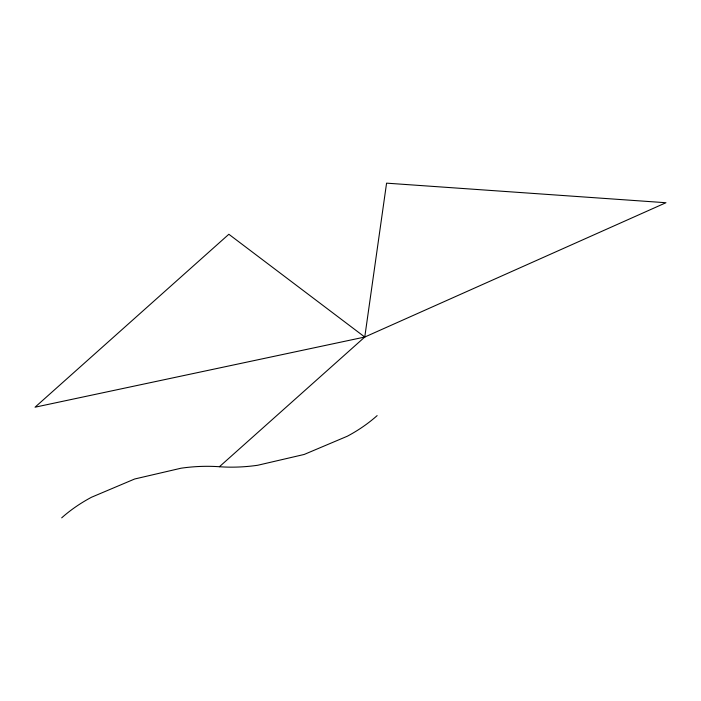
<?xml version="1.0" encoding="UTF-8"?>
<svg xmlns="http://www.w3.org/2000/svg" width="701" height="701" viewBox="0 0 701 701"><rect width="100%" height="100%" fill="white"/><g stroke="black" fill="none" stroke-linecap="round" stroke-linejoin="round"><path stroke-width="1.05" d="M364.765 337.041L386.575 183.154L665.95 202.729L364.765 337.041L35.05 407.193L228.85 234.265L364.765 337.041L219.413 466.735A134.802 97.132 -11.3 0 0 181.077 468.207L134.645 479.002L91.516 497.237A134.802 97.132 -11.3 0 0 61.688 517.846M219.413 466.735A134.802 97.132 -11.3 0 0 257.749 465.254L304.181 454.458L347.31 436.232A134.802 97.132 -11.3 0 0 377.138 415.614"/></g></svg>
